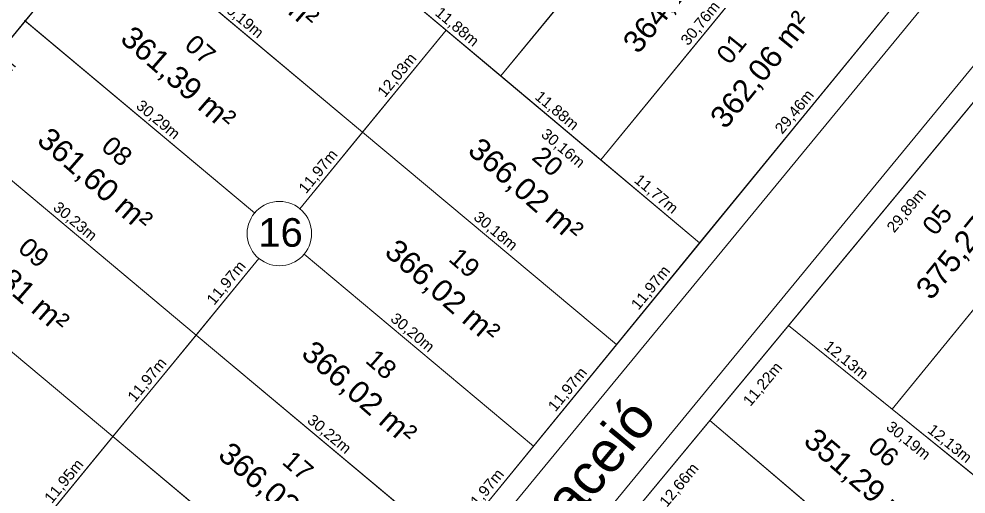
# Model space of a CAD drawing. Header units: metres. Extents: x 3808 to 8215, y 2374 to 6187.
# Drawn here: x 5340.4 to 5426.7, y 3573 to 3616.3 of the extents above; entities that cross this region are included whole.
import ezdxf

# ---------------------------------------------------------------- set-up
doc = ezdxf.new("R2010")
doc.units = ezdxf.units.M
for name, color, linetype in [('Areas Lotes', 1, 'Continuous'), ('Calçada', 8, 'Continuous'), ('COTAS', 7, 'Continuous'), ('Lote', 7, 'Continuous'), ('Nome das Ruas', 7, 'Continuous'), ('Nº Lote', 7, 'Continuous'), ('Nº. quadra', 7, 'Continuous'), ('quadras', 7, 'Continuous')]:
    doc.layers.add(name, color=color, linetype=linetype)
doc.styles.add('Arial', font='arial.ttf')
doc.dimstyles.new('Copy(2) of ISO-25', dxfattribs={"dimtxt": 1, "dimasz": 2.5, "dimexe": 1.25, "dimexo": 0.625, "dimgap": 0.2, "dimtad": 1, "dimtoh": 1, "dimlfac": 1, "dimzin": 1, "dimtxsty": 'Arial', "dimblk": 'NONE', "dimcen": 0, "dimse1": 1, "dimse2": 1, "dimsd1": 1, "dimsd2": 1, "dimclrt": 256, "dimaunit": 1, "dimadec": 3, "dimazin": 0, "dimtfac": 1, "dimtmove": 0, "dimatfit": 3, "dimldrblk": 'NONE', "dimfxl": 1, "dimtolj": 1, "dimtzin": 0, "dimarcsym": 0})

# ---------------------------------------------------------------- blocks, each defined once
blk = doc.blocks.new('*D8720')
at = {"layer": 'Defpoints', "color": 0, "linetype": 'Continuous', "transparency": 16777216}
for p in [(5403.368, 3579.723), (5405.262, 3578.155), (5395.296, 3569.973)]:
    blk.add_point(p, dxfattribs=at)
at = {"layer": 'COTAS', "linetype": 'Continuous', "lineweight": 5, "transparency": 16777216, "insert": (5400.61, 3573.79), "char_height": 1, "attachment_point": 5, "rotation": 50.3797, "style": 'Arial'}
blk.add_mtext('\\A1;12,66m', dxfattribs=at)
blk = doc.blocks.new('_None')
blk = doc.blocks.new('*D8721')
at = {"layer": 'Defpoints', "color": 0, "linetype": 'Continuous', "transparency": 16777216}
for p in [(5410.523, 3588.366), (5412.418, 3586.798), (5403.368, 3579.723)]:
    blk.add_point(p, dxfattribs=at)
at = {"layer": 'COTAS', "linetype": 'Continuous', "lineweight": 5, "transparency": 16777216, "insert": (5408.223, 3582.987), "char_height": 1, "attachment_point": 5, "rotation": 50.3797, "style": 'Arial'}
blk.add_mtext('\\A1;11,22m', dxfattribs=at)
blk = doc.blocks.new('*D8722')
at = {"layer": 'Defpoints', "color": 0, "linetype": 'Continuous', "transparency": 16777216}
for p in [(5429.581, 3611.387), (5431.476, 3609.818), (5410.523, 3588.366)]:
    blk.add_point(p, dxfattribs=at)
at = {"layer": 'COTAS', "linetype": 'Continuous', "lineweight": 5, "transparency": 16777216, "insert": (5421.33, 3598.819), "char_height": 1, "attachment_point": 5, "rotation": 50.3797, "style": 'Arial'}
blk.add_mtext('\\A1;29,89m', dxfattribs=at)
blk = doc.blocks.new('*D8750')
at = {"layer": 'Defpoints', "color": 0, "linetype": 'Continuous', "transparency": 16777216}
for p in [(5403.368, 3579.723), (5426.4, 3560.084), (5426.4, 3560.084)]:
    blk.add_point(p, dxfattribs=at)
at = {"layer": 'COTAS', "linetype": 'Continuous', "lineweight": 5, "transparency": 16777216, "insert": (5415.404, 3570.513), "char_height": 1, "attachment_point": 5, "rotation": 319.54588, "style": 'Arial'}
blk.add_mtext('\\A1;30,27m', dxfattribs=at)
blk = doc.blocks.new('*D8752')
at = {"layer": 'Defpoints', "color": 0, "linetype": 'Continuous', "transparency": 16777216}
for p in [(5410.523, 3588.366), (5434.005, 3569.399), (5432.649, 3567.72)]:
    blk.add_point(p, dxfattribs=at)
at = {"layer": 'COTAS', "linetype": 'Continuous', "lineweight": 5, "transparency": 16777216, "insert": (5421.411, 3577.827), "char_height": 1, "attachment_point": 5, "rotation": 321.07073, "style": 'Arial'}
blk.add_mtext('\\A1;30,19m', dxfattribs=at)
blk = doc.blocks.new('*D8754')
at = {"layer": 'Defpoints', "color": 0, "linetype": 'Continuous', "transparency": 16777216}
for p in [(5410.523, 3588.366), (5419.962, 3580.742), (5419.962, 3580.742)]:
    blk.add_point(p, dxfattribs=at)
at = {"layer": 'COTAS', "linetype": 'Continuous', "lineweight": 5, "transparency": 16777216, "insert": (5415.746, 3585.177), "char_height": 1, "attachment_point": 5, "rotation": 321.07073, "style": 'Arial'}
blk.add_mtext('\\A1;12,13m', dxfattribs=at)
blk = doc.blocks.new('*D8755')
at = {"layer": 'Defpoints', "color": 0, "linetype": 'Continuous', "transparency": 16777216}
for p in [(5419.962, 3580.742), (5429.398, 3573.12), (5429.398, 3573.12)]:
    blk.add_point(p, dxfattribs=at)
at = {"layer": 'COTAS', "linetype": 'Continuous', "lineweight": 5, "transparency": 16777216, "insert": (5425.183, 3577.554), "char_height": 1, "attachment_point": 5, "rotation": 321.07073, "style": 'Arial'}
blk.add_mtext('\\A1;12,13m', dxfattribs=at)
blk = doc.blocks.new('*D8759')
at = {"layer": 'Defpoints', "color": 0, "linetype": 'Continuous', "transparency": 16777216}
for p in [(5439.619, 3604.82), (5439.619, 3604.82), (5419.962, 3580.742)]:
    blk.add_point(p, dxfattribs=at)
at = {"layer": 'COTAS', "linetype": 'Continuous', "lineweight": 5, "transparency": 16777216, "insert": (5429.17, 3593.287), "char_height": 1, "attachment_point": 5, "rotation": 50.77164, "style": 'Arial'}
blk.add_mtext('\\A1;31,08m', dxfattribs=at)
blk = doc.blocks.new('*D8771')
at = {"layer": 'Defpoints', "color": 0, "linetype": 'Continuous', "transparency": 16777216}
for p in [(5387.279, 3577.37), (5387.279, 3577.37), (5379.708, 3568.101)]:
    blk.add_point(p, dxfattribs=at)
at = {"layer": 'COTAS', "linetype": 'Continuous', "lineweight": 5, "transparency": 16777216, "insert": (5382.873, 3573.242), "char_height": 1, "attachment_point": 5, "rotation": 50.76088, "style": 'Arial'}
blk.add_mtext('\\A1;11,97m', dxfattribs=at)
blk = doc.blocks.new('*D8772')
at = {"layer": 'Defpoints', "color": 0, "linetype": 'Continuous', "transparency": 16777216}
for p in [(5394.849, 3586.64), (5394.849, 3586.64), (5387.279, 3577.37)]:
    blk.add_point(p, dxfattribs=at)
at = {"layer": 'COTAS', "linetype": 'Continuous', "lineweight": 5, "transparency": 16777216, "insert": (5390.444, 3582.512), "char_height": 1, "attachment_point": 5, "rotation": 50.76088, "style": 'Arial'}
blk.add_mtext('\\A1;11,97m', dxfattribs=at)
blk = doc.blocks.new('*D8773')
at = {"layer": 'Defpoints', "color": 0, "linetype": 'Continuous', "transparency": 16777216}
for p in [(5402.423, 3595.913), (5402.423, 3595.913), (5394.849, 3586.64)]:
    blk.add_point(p, dxfattribs=at)
at = {"layer": 'COTAS', "linetype": 'Continuous', "lineweight": 5, "transparency": 16777216, "insert": (5398.016, 3591.783), "char_height": 1, "attachment_point": 5, "rotation": 50.76088, "style": 'Arial'}
blk.add_mtext('\\A1;11,97m', dxfattribs=at)
blk = doc.blocks.new('*D8774')
at = {"layer": 'Defpoints', "color": 0, "linetype": 'Continuous', "transparency": 16777216}
for p in [(5421.058, 3618.731), (5421.058, 3618.731), (5402.423, 3595.913)]:
    blk.add_point(p, dxfattribs=at)
at = {"layer": 'COTAS', "linetype": 'Continuous', "lineweight": 5, "transparency": 16777216, "insert": (5411.12, 3607.829), "char_height": 1, "attachment_point": 5, "rotation": 50.76088, "style": 'Arial'}
blk.add_mtext('\\A1;29,46m', dxfattribs=at)
blk = doc.blocks.new('*D8778')
at = {"layer": 'Defpoints', "color": 0, "linetype": 'Continuous', "transparency": 16777216}
for p in [(5340.968, 3616.153), (5342.806, 3614.642), (5333.339, 3606.934)]:
    blk.add_point(p, dxfattribs=at)
at = {"layer": 'COTAS', "linetype": 'Continuous', "lineweight": 5, "transparency": 16777216, "insert": (5338.388, 3610.529), "char_height": 1, "attachment_point": 5, "rotation": 50.57562, "style": 'Arial'}
blk.add_mtext('\\A1;11,97m', dxfattribs=at)
blk = doc.blocks.new('*D8779')
at = {"layer": 'Defpoints', "color": 0, "linetype": 'Continuous', "transparency": 16777216}
for p in [(5348.568, 3625.398), (5350.406, 3623.887), (5340.968, 3616.153)]:
    blk.add_point(p, dxfattribs=at)
at = {"layer": 'COTAS', "linetype": 'Continuous', "lineweight": 5, "transparency": 16777216, "insert": (5345.988, 3619.773), "char_height": 1, "attachment_point": 5, "rotation": 50.57562, "style": 'Arial'}
blk.add_mtext('\\A1;11,97m', dxfattribs=at)
blk = doc.blocks.new('*D8796')
at = {"layer": 'Defpoints', "color": 0, "linetype": 'Continuous', "transparency": 16777216}
for p in [(5348.954, 3578.247), (5348.954, 3578.247), (5341.382, 3569.008)]:
    blk.add_point(p, dxfattribs=at)
at = {"layer": 'COTAS', "linetype": 'Continuous', "lineweight": 5, "transparency": 16777216, "insert": (5344.549, 3574.135), "char_height": 1, "attachment_point": 5, "rotation": 50.66007, "style": 'Arial'}
blk.add_mtext('\\A1;11,95m', dxfattribs=at)
blk = doc.blocks.new('*D8797')
at = {"layer": 'Defpoints', "color": 0, "linetype": 'Continuous', "transparency": 16777216}
for p in [(5356.541, 3587.503), (5356.541, 3587.503), (5348.954, 3578.247)]:
    blk.add_point(p, dxfattribs=at)
at = {"layer": 'COTAS', "linetype": 'Continuous', "lineweight": 5, "transparency": 16777216, "insert": (5352.128, 3583.383), "char_height": 1, "attachment_point": 5, "rotation": 50.66007, "style": 'Arial'}
blk.add_mtext('\\A1;11,97m', dxfattribs=at)
blk = doc.blocks.new('*D8798')
at = {"layer": 'Defpoints', "color": 0, "linetype": 'Continuous', "transparency": 16777216}
for p in [(5363.754, 3596.344), (5363.754, 3596.344), (5356.168, 3587.088)]:
    blk.add_point(p, dxfattribs=at)
at = {"layer": 'COTAS', "linetype": 'Continuous', "lineweight": 5, "transparency": 16777216, "insert": (5359.342, 3592.224), "char_height": 1, "attachment_point": 5, "rotation": 50.66007, "style": 'Arial'}
blk.add_mtext('\\A1;11,97m', dxfattribs=at)
blk = doc.blocks.new('*D8799')
at = {"layer": 'Defpoints', "color": 0, "linetype": 'Continuous', "transparency": 16777216}
for p in [(5372.129, 3606.511), (5372.129, 3606.511), (5364.542, 3597.256)]:
    blk.add_point(p, dxfattribs=at)
at = {"layer": 'COTAS', "linetype": 'Continuous', "lineweight": 5, "transparency": 16777216, "insert": (5367.716, 3602.391), "char_height": 1, "attachment_point": 5, "rotation": 50.66007, "style": 'Arial'}
blk.add_mtext('\\A1;11,97m', dxfattribs=at)
blk = doc.blocks.new('*D8800')
at = {"layer": 'Defpoints', "color": 0, "linetype": 'Continuous', "transparency": 16777216}
for p in [(5379.337, 3615.314), (5379.337, 3615.314), (5371.714, 3606.014)]:
    blk.add_point(p, dxfattribs=at)
at = {"layer": 'COTAS', "linetype": 'Continuous', "lineweight": 5, "transparency": 16777216, "insert": (5374.906, 3611.172), "char_height": 1, "attachment_point": 5, "rotation": 50.66007, "style": 'Arial'}
blk.add_mtext('\\A1;12,03m', dxfattribs=at)
blk = doc.blocks.new('*D8801')
at = {"layer": 'Defpoints', "color": 0, "linetype": 'Continuous', "transparency": 16777216}
for p in [(5325.768, 3597.664), (5348.954, 3578.247), (5348.954, 3578.247)]:
    blk.add_point(p, dxfattribs=at)
at = {"layer": 'COTAS', "linetype": 'Continuous', "lineweight": 5, "transparency": 16777216, "insert": (5337.876, 3588.57), "char_height": 1, "attachment_point": 5, "rotation": 320.0554, "style": 'Arial'}
blk.add_mtext('\\A1;30,24m', dxfattribs=at)
blk = doc.blocks.new('*D8802')
at = {"layer": 'Defpoints', "color": 0, "linetype": 'Continuous', "transparency": 16777216}
for p in [(5348.954, 3578.247), (5372.138, 3558.832), (5372.138, 3558.832)]:
    blk.add_point(p, dxfattribs=at)
at = {"layer": 'COTAS', "linetype": 'Continuous', "lineweight": 5, "transparency": 16777216, "insert": (5361.06, 3569.153), "char_height": 1, "attachment_point": 5, "rotation": 320.0554, "style": 'Arial'}
blk.add_mtext('\\A1;30,24m', dxfattribs=at)
blk = doc.blocks.new('*D8803')
at = {"layer": 'Defpoints', "color": 0, "linetype": 'Continuous', "transparency": 16777216}
for p in [(5333.368, 3606.909), (5356.541, 3587.503), (5356.541, 3587.503)]:
    blk.add_point(p, dxfattribs=at)
at = {"layer": 'COTAS', "linetype": 'Continuous', "lineweight": 5, "transparency": 16777216, "insert": (5345.469, 3597.82), "char_height": 1, "attachment_point": 5, "rotation": 320.0554, "style": 'Arial'}
blk.add_mtext('\\A1;30,23m', dxfattribs=at)
blk = doc.blocks.new('*D8804')
at = {"layer": 'Defpoints', "color": 0, "linetype": 'Continuous', "transparency": 16777216}
for p in [(5356.541, 3587.503), (5379.708, 3568.101), (5379.708, 3568.101)]:
    blk.add_point(p, dxfattribs=at)
at = {"layer": 'COTAS', "linetype": 'Continuous', "lineweight": 5, "transparency": 16777216, "insert": (5368.639, 3578.416), "char_height": 1, "attachment_point": 5, "rotation": 320.0554, "style": 'Arial'}
blk.add_mtext('\\A1;30,22m', dxfattribs=at)
blk = doc.blocks.new('*D8805')
at = {"layer": 'Defpoints', "color": 0, "linetype": 'Continuous', "transparency": 16777216}
for p in [(5340.909, 3616.203), (5364.127, 3596.758), (5364.127, 3596.758)]:
    blk.add_point(p, dxfattribs=at)
at = {"layer": 'COTAS', "linetype": 'Continuous', "lineweight": 5, "transparency": 16777216, "insert": (5353.032, 3607.095), "char_height": 1, "attachment_point": 5, "rotation": 320.0554, "style": 'Arial'}
blk.add_mtext('\\A1;30,29m', dxfattribs=at)
blk = doc.blocks.new('*D8806')
at = {"layer": 'Defpoints', "color": 0, "linetype": 'Continuous', "transparency": 16777216}
for p in [(5364.127, 3596.758), (5387.279, 3577.37), (5387.279, 3577.37)]:
    blk.add_point(p, dxfattribs=at)
at = {"layer": 'COTAS', "linetype": 'Continuous', "lineweight": 5, "transparency": 16777216, "insert": (5376.217, 3587.678), "char_height": 1, "attachment_point": 5, "rotation": 320.0554, "style": 'Arial'}
blk.add_mtext('\\A1;30,20m', dxfattribs=at)
blk = doc.blocks.new('*D8807')
at = {"layer": 'Defpoints', "color": 0, "linetype": 'Continuous', "transparency": 16777216}
for p in [(5348.568, 3625.398), (5371.714, 3606.014), (5371.714, 3606.014)]:
    blk.add_point(p, dxfattribs=at)
at = {"layer": 'COTAS', "linetype": 'Continuous', "lineweight": 5, "transparency": 16777216, "insert": (5360.655, 3616.32), "char_height": 1, "attachment_point": 5, "rotation": 320.0554, "style": 'Arial'}
blk.add_mtext('\\A1;30,19m', dxfattribs=at)
blk = doc.blocks.new('*D8808')
at = {"layer": 'Defpoints', "color": 0, "linetype": 'Continuous', "transparency": 16777216}
for p in [(5371.714, 3606.014), (5394.849, 3586.64), (5394.849, 3586.64)]:
    blk.add_point(p, dxfattribs=at)
at = {"layer": 'COTAS', "linetype": 'Continuous', "lineweight": 5, "transparency": 16777216, "insert": (5383.796, 3596.941), "char_height": 1, "attachment_point": 5, "rotation": 320.0554, "style": 'Arial'}
blk.add_mtext('\\A1;30,18m', dxfattribs=at)
blk = doc.blocks.new('*D8809')
at = {"layer": 'Defpoints', "color": 0, "linetype": 'Continuous', "transparency": 16777216}
for p in [(5318.182, 3588.437), (5341.382, 3569.008), (5341.382, 3569.008)]:
    blk.add_point(p, dxfattribs=at)
at = {"layer": 'COTAS', "linetype": 'Continuous', "lineweight": 5, "transparency": 16777216, "insert": (5330.296, 3579.336), "char_height": 1, "attachment_point": 5, "rotation": 320.0554, "style": 'Arial'}
blk.add_mtext('\\A1;30,26m', dxfattribs=at)
blk = doc.blocks.new('*D8811')
at = {"layer": 'Defpoints', "color": 0, "linetype": 'Continuous', "transparency": 16777216}
for p in [(5356.251, 3634.715), (5379.337, 3615.314), (5377.902, 3613.606)]:
    blk.add_point(p, dxfattribs=at)
at = {"layer": 'COTAS', "linetype": 'Continuous', "lineweight": 5, "transparency": 16777216, "insert": (5366.874, 3623.92), "char_height": 1, "attachment_point": 5, "rotation": 319.95735, "style": 'Arial'}
blk.add_mtext('\\A1;30,16m', dxfattribs=at)
blk = doc.blocks.new('*D8812')
at = {"layer": 'Defpoints', "color": 0, "linetype": 'Continuous', "transparency": 16777216}
for p in [(5379.337, 3615.314), (5402.423, 3595.913), (5400.967, 3594.181)]:
    blk.add_point(p, dxfattribs=at)
at = {"layer": 'COTAS', "linetype": 'Continuous', "lineweight": 5, "transparency": 16777216, "insert": (5389.939, 3604.494), "char_height": 1, "attachment_point": 5, "rotation": 319.95735, "style": 'Arial'}
blk.add_mtext('\\A1;30,16m', dxfattribs=at)
blk = doc.blocks.new('*D8815')
at = {"layer": 'Defpoints', "color": 0, "linetype": 'Continuous', "transparency": 16777216}
for p in [(5375.219, 3618.775), (5384.314, 3611.132), (5384.314, 3611.132)]:
    blk.add_point(p, dxfattribs=at)
at = {"layer": 'COTAS', "linetype": 'Continuous', "lineweight": 5, "transparency": 16777216, "insert": (5380.282, 3615.567), "char_height": 1, "attachment_point": 5, "rotation": 319.95735, "style": 'Arial'}
blk.add_mtext('\\A1;11,88m', dxfattribs=at)
blk = doc.blocks.new('*D8816')
at = {"layer": 'Defpoints', "color": 0, "linetype": 'Continuous', "transparency": 16777216}
for p in [(5384.314, 3611.132), (5393.409, 3603.489), (5393.409, 3603.489)]:
    blk.add_point(p, dxfattribs=at)
at = {"layer": 'COTAS', "linetype": 'Continuous', "lineweight": 5, "transparency": 16777216, "insert": (5389.377, 3607.923), "char_height": 1, "attachment_point": 5, "rotation": 319.95735, "style": 'Arial'}
blk.add_mtext('\\A1;11,88m', dxfattribs=at)
blk = doc.blocks.new('*D8817')
at = {"layer": 'Defpoints', "color": 0, "linetype": 'Continuous', "transparency": 16777216}
for p in [(5393.409, 3603.489), (5402.423, 3595.913), (5402.423, 3595.913)]:
    blk.add_point(p, dxfattribs=at)
at = {"layer": 'COTAS', "linetype": 'Continuous', "lineweight": 5, "transparency": 16777216, "insert": (5398.431, 3600.314), "char_height": 1, "attachment_point": 5, "rotation": 319.95735, "style": 'Arial'}
blk.add_mtext('\\A1;11,77m', dxfattribs=at)
blk = doc.blocks.new('*D8820')
at = {"layer": 'Defpoints', "color": 0, "linetype": 'Continuous', "transparency": 16777216}
for p in [(5403.687, 3634.767), (5403.687, 3634.767), (5384.314, 3611.132)]:
    blk.add_point(p, dxfattribs=at)
at = {"layer": 'COTAS', "linetype": 'Continuous', "lineweight": 5, "transparency": 16777216, "insert": (5393.381, 3623.457), "char_height": 1, "attachment_point": 5, "rotation": 50.66007, "style": 'Arial'}
blk.add_mtext('\\A1;30,56m', dxfattribs=at)
blk = doc.blocks.new('*D8821')
at = {"layer": 'Defpoints', "color": 0, "linetype": 'Continuous', "transparency": 16777216}
for p in [(5412.91, 3627.281), (5412.91, 3627.281), (5393.409, 3603.489)]:
    blk.add_point(p, dxfattribs=at)
at = {"layer": 'COTAS', "linetype": 'Continuous', "lineweight": 5, "transparency": 16777216, "insert": (5402.54, 3615.893), "char_height": 1, "attachment_point": 5, "rotation": 50.66007, "style": 'Arial'}
blk.add_mtext('\\A1;30,76m', dxfattribs=at)

msp = doc.modelspace()

# ---------------------------------------------------------------- linework, layer by layer
at = {"layer": 'Calçada', "linetype": 'Continuous', "lineweight": 5}
msp.add_line((5423.805, 3618.727), (5346.223, 3524.377), dxfattribs=at)
at = {"layer": 'Calçada', "linetype": 'Continuous', "lineweight": 5, "flags": 128}
msp.add_lwpolyline([(5401.343, 3478.284, -0.417157), (5399.22, 3478.086), (5396.209, 3480.61), (5354.642, 3514.845), (5351.562, 3517.573, -0.403554), (5351.398, 3519.648), (5429.085, 3614.127, -0.420095), (5431.219, 3614.313), (5435.073, 3611.012), (5475.018, 3577.351), (5478.522, 3574.317, -0.405023), (5478.704, 3572.237), (5475.997, 3568.903), (5404.775, 3482.463), (5401.343, 3478.284)], format="xyb", dxfattribs=at)
at = {"layer": 'Lote', "linetype": 'Continuous', "lineweight": 5}
for p, q in [((5384.314, 3611.132), (5403.687, 3634.767)), ((5356.251, 3634.715), (5402.423, 3595.913)), ((5393.409, 3603.489), (5412.91, 3627.281)), ((5371.714, 3606.014), (5348.479, 3625.472)), ((5340.968, 3616.153), (5340.909, 3616.203)), ((5361.875, 3598.644), (5340.909, 3616.203)), ((5365.99, 3599.03), (5379.337, 3615.314)), ((5356.541, 3587.503), (5333.339, 3606.934)), ((5394.849, 3586.64), (5371.714, 3606.014)), ((5419.962, 3580.742), (5439.619, 3604.82)), ((5348.954, 3578.247), (5325.768, 3597.664)), ((5341.382, 3569.008), (5362.265, 3594.487)), ((5387.279, 3577.37), (5366.379, 3594.872)), ((5457.622, 3550.322), (5410.523, 3588.366)), ((5379.708, 3568.101), (5356.541, 3587.503)), ((5403.368, 3579.723), (5449.449, 3540.43)), ((5372.138, 3558.832), (5348.954, 3578.247))]:
    msp.add_line(p, q, dxfattribs=at)
at = {"layer": 'Lote', "linetype": 'Continuous', "lineweight": 5, "flags": 128}
for points in [[(5403.687, 3634.767), (5394.463, 3642.253), (5375.219, 3618.775), (5384.314, 3611.132)], [(5412.91, 3627.281), (5403.687, 3634.767), (5384.314, 3611.132), (5393.409, 3603.489)], [(5371.714, 3606.014), (5379.337, 3615.314), (5356.238, 3634.726), (5348.568, 3625.398)], [(5379.337, 3615.314), (5371.714, 3606.014), (5394.849, 3586.64), (5402.423, 3595.913)], [(5333.368, 3606.909), (5325.768, 3597.664), (5348.954, 3578.247), (5356.541, 3587.503)], [(5448.847, 3596.943), (5439.619, 3604.82), (5419.962, 3580.742), (5429.398, 3573.12)], [(5341.382, 3569.008), (5348.954, 3578.247), (5325.768, 3597.664), (5318.182, 3588.437)], [(5426.4, 3560.084), (5434.005, 3569.399), (5410.523, 3588.366), (5403.368, 3579.723)], [(5372.138, 3558.832), (5379.708, 3568.101), (5356.541, 3587.503), (5348.954, 3578.247)], [(5364.581, 3549.579), (5372.138, 3558.832), (5348.954, 3578.247), (5341.382, 3569.008)]]:
    msp.add_lwpolyline(points, close=True, dxfattribs=at)
for points in [[(5393.409, 3603.489), (5402.423, 3595.913), (5421.058, 3618.731, 0.415121), (5420.842, 3620.844), (5412.91, 3627.281)], [(5419.962, 3580.742), (5439.619, 3604.82), (5431.71, 3611.571, 0.418641), (5429.581, 3611.387), (5410.523, 3588.366)]]:
    msp.add_lwpolyline(points, format="xyb", close=True, dxfattribs=at)
for points in [[(5365.99, 3599.03), (5371.714, 3606.014), (5348.568, 3625.398), (5340.968, 3616.153), (5361.875, 3598.644)], [(5361.875, 3598.644), (5340.968, 3616.153), (5333.368, 3606.909), (5356.541, 3587.503), (5362.265, 3594.487)], [(5366.379, 3594.872), (5387.279, 3577.37), (5394.849, 3586.64), (5371.714, 3606.014), (5365.99, 3599.03)], [(5362.265, 3594.487), (5356.541, 3587.503), (5379.708, 3568.101), (5387.279, 3577.37), (5366.379, 3594.872)], [(5420.459, 3552.807), (5426.4, 3560.084), (5403.368, 3579.723), (5395.296, 3569.973), (5416.346, 3552.413)]]:
    msp.add_lwpolyline(points, dxfattribs=at)
at = {"layer": 'Nº. quadra', "lineweight": 5}
for start, end in [(0, 180), (180, 0)]:
    msp.add_arc((5364.127, 3596.758), 2.937, start, end, dxfattribs=at)
at = {"layer": 'quadras', "linetype": 'Continuous', "lineweight": 5}
for p, q in [((5300.149, 3566.502), (5374.3, 3656.697)), ((5421.058, 3618.731), (5346.411, 3527.331)), ((5429.581, 3611.387), (5353.859, 3519.921))]:
    msp.add_line(p, q, dxfattribs=at)

# ---------------------------------------------------------------- texts
at = {"layer": 'Areas Lotes', "color": 1, "lineweight": 5, "style": 'Arial'}
for s, rotation, p in [('363,68 m²', 318.90341, (5357.098, 3623.607)), ('364,23 m²', 50.94257, (5396.82, 3613.055)), ('362,06 m²', 50.94257, (5404.771, 3606.195)), ('361,39 m²', 318.90341, (5349.511, 3614.351)), ('361,60 m²', 318.90341, (5341.925, 3605.095)), ('366,02 m²', 318.90341, (5381.18, 3604.165)), ('375,27 m²', 50.94257, (5423.529, 3590.593)), ('361,81 m²', 318.90341, (5334.338, 3595.84)), ('366,02 m²', 318.90341, (5373.594, 3594.909)), ('366,02 m²', 318.90341, (5366.007, 3585.653)), ('351,29 m²', 318.90341, (5411.784, 3577.676)), ('366,02 m²', 318.90341, (5358.42, 3576.398))]:
    msp.add_text(s, height=2.0071, rotation=rotation, dxfattribs=at).set_placement(p)
at = {"layer": 'Nome das Ruas', "lineweight": 5, "style": 'Arial'}
for s, p in [('Rua Recife', (5326.178, 3604.221, 190.804)), ('Rua Maceió', (5381.099, 3558.618, 190.804))]:
    msp.add_text(s, height=3.6842, rotation=50.27315, dxfattribs=at).set_placement(p)
at = {"layer": 'Nº Lote', "lineweight": 5, "style": 'Arial'}
for s, rotation, p in [('07', 318.90341, (5355.369, 3613.772, 1.156)), ('01', 50.94257, (5405.141, 3612.07, 1.156)), ('08', 318.90341, (5347.783, 3604.516, 1.156)), ('20', 318.90341, (5387.038, 3603.586, 1.156)), ('05', 50.94257, (5423.899, 3596.468, 1.156)), ('09', 318.90341, (5340.196, 3595.261, 1.156)), ('19', 318.90341, (5379.451, 3594.33, 1.156)), ('18', 318.90341, (5371.865, 3585.074, 1.156)), ('06', 318.90341, (5417.642, 3577.097, 1.156)), ('17', 318.90341, (5364.278, 3575.819, 1.156))]:
    msp.add_text(s, height=1.706, rotation=rotation, dxfattribs=at).set_placement(p)
at = {"layer": 'Nº. quadra', "lineweight": 5, "style": 'Arial'}
msp.add_text('16', height=2.6083, dxfattribs=at).set_placement((5362.207, 3595.562))

# ---------------------------------------------------------------- dimensions: what is measured, and where the dimension line sits
at = {"layer": 'COTAS', "linetype": 'Continuous', "lineweight": 5}
for p1, p2, distance, picture, middle in [((5384.314, 3611.132), (5403.687, 3634.767), 0, '*D8820', (5393.381, 3623.457)), ((5356.251, 3634.715), (5379.337, 3615.314), -2.231, '*D8811', (5366.874, 3623.92)), ((5393.409, 3603.489), (5412.91, 3627.281), 0, '*D8821', (5402.54, 3615.893)), ((5348.568, 3625.398), (5371.714, 3606.014), 0, '*D8807', (5360.655, 3616.32)), ((5340.909, 3616.203), (5364.127, 3596.758), 0, '*D8805', (5353.032, 3607.095)), ((5379.337, 3615.314), (5402.423, 3595.913), -2.263, '*D8812', (5389.939, 3604.494)), ((5333.368, 3606.909), (5356.541, 3587.503), 0, '*D8803', (5345.469, 3597.82)), ((5371.714, 3606.014), (5394.849, 3586.64), 0, '*D8808', (5383.796, 3596.941)), ((5419.962, 3580.742), (5439.619, 3604.82), 0, '*D8759', (5429.17, 3593.287)), ((5325.768, 3597.664), (5348.954, 3578.247), 0, '*D8801', (5337.876, 3588.57)), ((5364.127, 3596.758), (5387.279, 3577.37), 0, '*D8806', (5376.217, 3587.678)), ((5318.182, 3588.437), (5341.382, 3569.008), 0, '*D8809', (5330.296, 3579.336)), ((5410.523, 3588.366), (5434.005, 3569.399), -2.158, '*D8752', (5421.411, 3577.827)), ((5410.523, 3588.366), (5419.962, 3580.742), 0, '*D8754', (5415.746, 3585.177)), ((5348.954, 3578.247), (5356.541, 3587.503), 0, '*D8797', (5352.128, 3583.383)), ((5356.541, 3587.503), (5379.708, 3568.101), 0, '*D8804', (5368.639, 3578.416)), ((5403.368, 3579.723), (5426.4, 3560.084), 0, '*D8750', (5415.404, 3570.513)), ((5341.382, 3569.008), (5348.954, 3578.247), 0, '*D8796', (5344.549, 3574.135)), ((5348.954, 3578.247), (5372.138, 3558.832), 0, '*D8802', (5361.06, 3569.153))]:
    dim = msp.add_aligned_dim(p1=p1, p2=p2, distance=distance, dimstyle='Copy(2) of ISO-25', override={"dimpost": 'm'}, dxfattribs=at)
    dim.commit()
    dim.dimension.update_dxf_attribs({"geometry": picture, "text_midpoint": middle})
for base, p1, p2, angle, picture, middle in [((5350.406, 3623.887), (5340.968, 3616.153), (5348.568, 3625.398), 230.57562, '*D8779', (5345.988, 3619.773)), ((5384.314, 3611.132), (5375.219, 3618.775), (5384.314, 3611.132), 139.95735, '*D8815', (5380.282, 3615.567)), ((5421.058, 3618.731), (5402.423, 3595.913), (5421.058, 3618.731), 230.76088, '*D8774', (5411.12, 3607.829)), ((5342.806, 3614.642), (5333.339, 3606.934), (5340.968, 3616.153), 230.57562, '*D8778', (5338.388, 3610.529)), ((5379.3369, 3615.3144), (5371.714, 3606.0142), (5379.3369, 3615.3144), 230.66007, '*D8800', (5374.906, 3611.172)), ((5393.409, 3603.489), (5384.314, 3611.132), (5393.409, 3603.489), 139.95735, '*D8816', (5389.377, 3607.923)), ((5431.476, 3609.818), (5410.523, 3588.366), (5429.581, 3611.387), 230.3797, '*D8722', (5421.33, 3598.819)), ((5372.129, 3606.511), (5364.542, 3597.256), (5372.129, 3606.511), 230.66007, '*D8799', (5367.716, 3602.391)), ((5402.423, 3595.913), (5393.409, 3603.489), (5402.423, 3595.913), 139.95735, '*D8817', (5398.431, 3600.314)), ((5363.754, 3596.344), (5356.168, 3587.088), (5363.754, 3596.344), 230.66007, '*D8798', (5359.342, 3592.224)), ((5402.423, 3595.913), (5394.849, 3586.64), (5402.423, 3595.913), 230.76088, '*D8773', (5398.016, 3591.783)), ((5412.418, 3586.798), (5403.368, 3579.723), (5410.523, 3588.366), 230.3797, '*D8721', (5408.223, 3582.987)), ((5394.849, 3586.64), (5387.279, 3577.37), (5394.849, 3586.64), 230.76088, '*D8772', (5390.444, 3582.512)), ((5429.398, 3573.12), (5419.962, 3580.742), (5429.398, 3573.12), 141.07073, '*D8755', (5425.183, 3577.554)), ((5405.262, 3578.155), (5395.296, 3569.973), (5403.368, 3579.723), 230.3797, '*D8720', (5400.61, 3573.79)), ((5387.279, 3577.37), (5379.708, 3568.101), (5387.279, 3577.37), 230.76088, '*D8771', (5382.873, 3573.242))]:
    dim = msp.add_linear_dim(base=base, p1=p1, p2=p2, angle=angle, dimstyle='Copy(2) of ISO-25', override={"dimpost": 'm', "dimtmove": 1}, dxfattribs=at)
    dim.commit()
    dim.dimension.update_dxf_attribs({"geometry": picture, "text_midpoint": middle})

doc.saveas('drawing.dxf')
